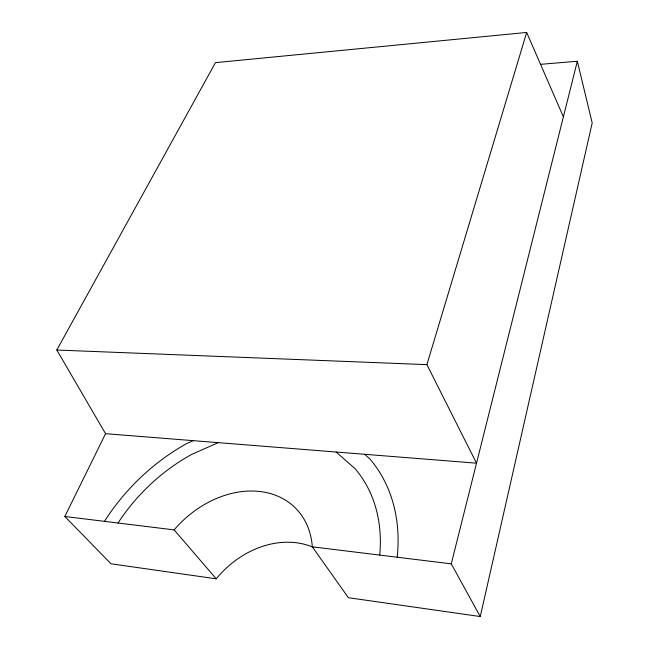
<?xml version="1.0" encoding="UTF-8"?>
<svg xmlns="http://www.w3.org/2000/svg" width="649" height="649" viewBox="0 0 649 649"><rect width="100%" height="100%" fill="white"/><g stroke="black" fill="none" stroke-linecap="round" stroke-linejoin="round"><path stroke-width="0.97" d="M563.389 116.836L526.663 32.45L215.452 62.645L56.804 350.022L105.552 433.686L64.835 516.49L174.135 529.892A91.696 70.709 -45 0 1 260.33 491.553A91.696 70.709 -45 0 1 312.307 546.823L348.383 597.705L480.26 616.55L592.196 122.945L577.334 61.257L540.633 64.324M480.26 616.55L451.266 563.851L577.334 61.257M105.552 433.686L476.512 463.183L426.896 364.641L526.663 32.45M193.215 440.655L186.109 443.875A181.817 140.638 -45.1 0 0 104.473 521.35M218.202 442.642L191.487 454.519A163.134 126.076 -45 0 0 118.037 523.013M56.804 350.022L426.896 364.641M312.307 546.823L451.266 563.851M313.759 547.521A86.203 69.524 -48 0 0 216.239 578.827L110.987 563.786L64.835 516.49M364.584 454.284L369.76 458.811A181.817 140.638 -45.1 0 1 397.188 557.223M336.101 452.02L355.011 468.602A163.134 126.076 -45 0 1 379.706 555.082M174.135 529.892L216.239 578.827"/></g></svg>
